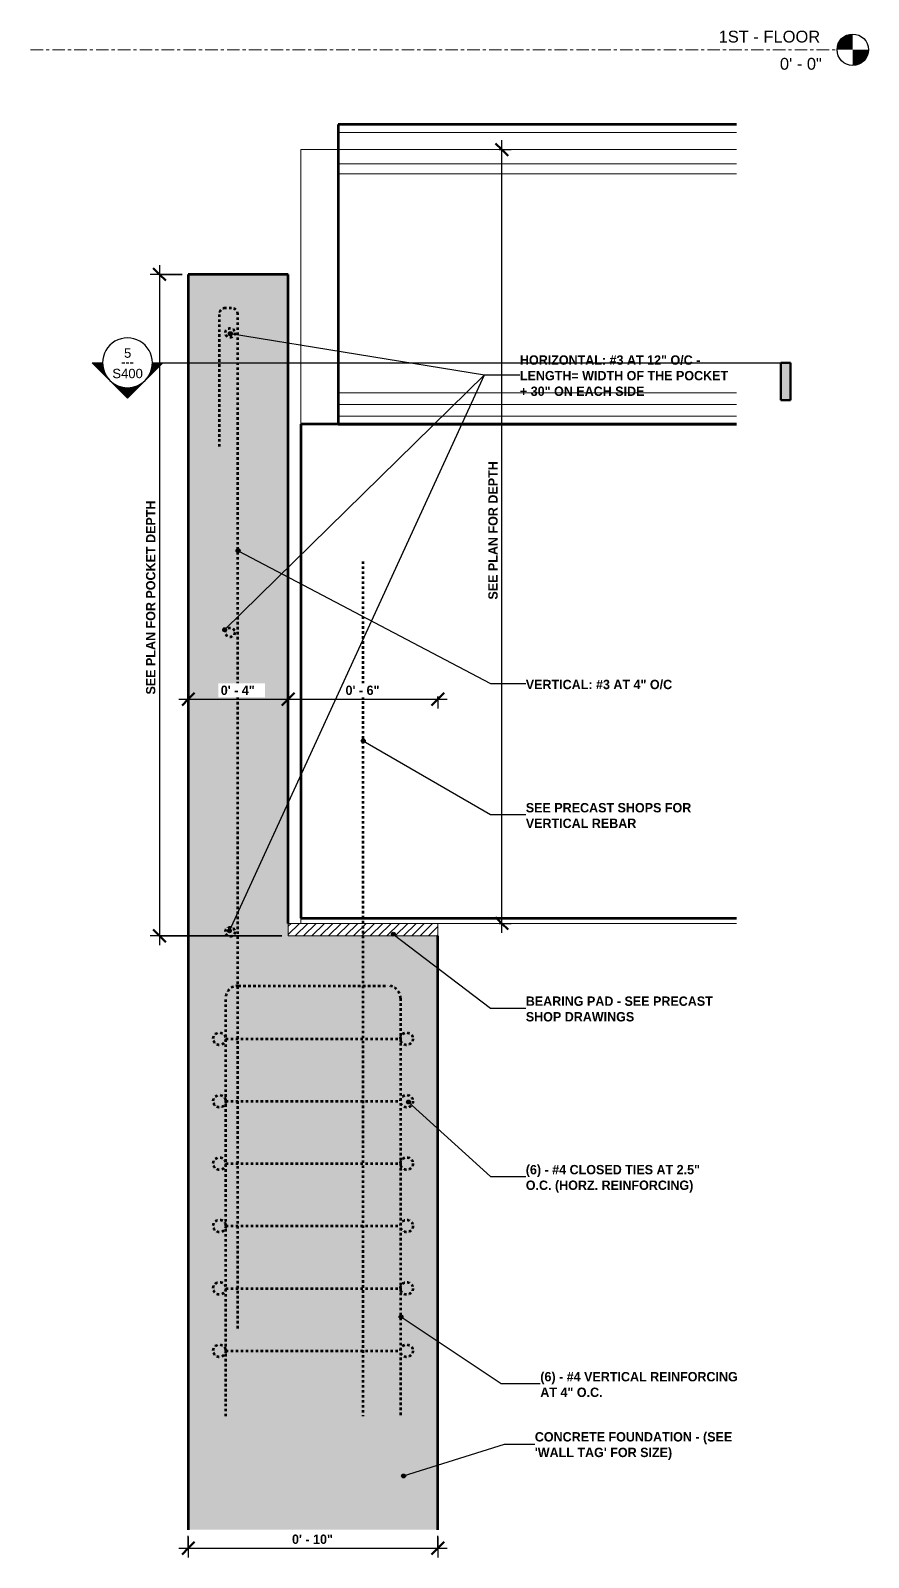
# Model space of a CAD drawing. Header units: inches. Extents: x -4071 to 5659, y -7640 to 11458.
# Drawn here: x 5587.3 to 5620.9, y -60.4 to 0.8 of the extents above; entities that cross this region are included whole.
import ezdxf

# ---------------------------------------------------------------- set-up
doc = ezdxf.new("R2010")
doc.units = ezdxf.units.IN
doc.header["$MEASUREMENT"] = 0
doc.linetypes.add('Dash 1_16_', pattern=[0.12499999999999999, 0.06249999999999999, -0.06249999999999999])
doc.linetypes.add('Grid Line 1_2_', pattern=[0.8749999999999999, 0.4999999999999999, -0.125, 0.125, -0.125])
for name, color, linetype, lineweight in [('A-ANNO-DIMS', 211, 'Continuous', 9), ('A-ANNO-DIMS-4', 211, 'Continuous', 9), ('A-ANNO-IDEN', 131, 'Continuous', 30), ('A-ANNO-NOTE', 131, 'Continuous', 30), ('A-DETL', 90, 'Continuous', 9), ('A-DETL-GENF', 92, 'Continuous', 9), ('A-DETL-THIN', 151, 'Continuous', 9), ('A-FLOR-LEVL', 51, 'Continuous', 9), ('A-WALL-PATT', 111, 'Continuous', 9), ('G-ANNO-SYMB', 111, 'Continuous', 30), ('S-BEAM', 12, 'Continuous', 9), ('S-FNDN', 32, 'Continuous', 18)]:
    doc.layers.add(name, color=color, linetype=linetype, lineweight=lineweight)
doc.styles.add('Arial_4', font='arial.ttf', dxfattribs={"height": 0.4724409448818895})
doc.styles.add('Arial_5', font='arial.ttf', dxfattribs={"height": 0.3749999999999999})
doc.styles.add('Century Gothic_3', font='', dxfattribs={"height": 0.3749999999999999})
doc.styles.add('Century Gothic_B_1', font='', dxfattribs={"height": 0.3749999999999999})
doc.styles.get('Century Gothic_3').set_extended_font_data('Century Gothic')
doc.styles.get('Century Gothic_B_1').set_extended_font_data('Century Gothic', bold=True)
doc.dimstyles.new('OD__1_4__Tol___1', dxfattribs={"dimscale": 12, "dimtxt": 0.3915631011440721, "dimasz": 0.04166666666666666, "dimexe": 0.03125, "dimexo": 0.02083333333333334, "dimgap": 0.005208333333333334, "dimtad": 1, "dimrnd": 0.25, "dimzin": 1, "dimdsep": 46, "dimlunit": 4, "dimtxsty": 'Century Gothic_B_1', "dimblk1": 'OBLIQUE', "dimblk2": 'OBLIQUE', "dimsah": 1, "dimcen": 0.09, "dimdle": 0.03125, "dimazin": 0, "dimtfac": 1, "dimtdec": 4, "dimtix": 1, "dimtmove": 0, "dimatfit": 3, "dimfxl": 1, "dimtvp": 1, "dimtfill": 1, "dimfrac": 2, "dimtolj": 1, "dimtzin": 0, "dimlwd": 30, "dimlwe": 30, "dimarcsym": 2})

# ---------------------------------------------------------------- blocks, each defined once
blk = doc.blocks.new('034100 - Precast Structural Concrete - Solid Plank - 12_-1881987-DETAIL - SECTION - BEAM POCKET')
at = {"layer": 'S-BEAM', "lineweight": 70}
for p, q in [((-12065.22128805995, -3.000000000000691), (-12081.18939611054, -3.000000000000527)), ((-12081.18939611054, -3.000000000000527), (-12081.18939611054, -15.00000000000027)), ((-12081.18939611054, -15.00000000000027), (-12065.22128805995, -15.00000000000044))]:
    blk.add_line(p, q, dxfattribs=at)
at = {"layer": 'S-BEAM', "color": 254}
for p, q in [((-12081.18744298554, -3.314960629921465), (-12065.22128805995, -3.314960629921629)), ((-12081.18744298554, -4.574803149606353), (-12065.22128805995, -4.574803149606518)), ((-12081.18744298554, -4.968503937007955), (-12065.22128805995, -4.968503937008118)), ((-12081.18744298554, -13.74015748032865), (-12065.22128805995, -13.74015748032881)), ((-12081.18939611054, -14.21259842520505), (-12065.22128805995, -14.21259842520521)), ((-12081.18744298554, -14.68503937008688), (-12065.22128805995, -14.68503937008704))]:
    blk.add_line(p, q, dxfattribs=at)
blk = doc.blocks.new('Level - Extremo inicial de nivel - Círculo-11789-DETAIL - SECTION - BEAM POCKET')
at = {"layer": 'A-FLOR-LEVL'}
h = blk.add_hatch(color=256, dxfattribs=at)
edge = h.paths.add_edge_path(flags=0)
edge.add_line((-12060.56159448186, 2.028666471529599e-15), (-12061.19151574171, 2.028666471529599e-15))
edge.add_arc((-12060.56159448186, -2.195351533363421e-16), 0.6299212598423763, 89.99999999999932, 179.9999999999992, ccw=False)
edge.add_line((-12060.56159448186, 0.6299212598425195), (-12060.56159448186, 1.998401444325282e-15))
h = blk.add_hatch(color=256, dxfattribs=at)
edge = h.paths.add_edge_path(flags=0)
edge.add_line((-12060.56159448186, -0.6299212598425195), (-12060.56159448186, -4.107825191113079e-15))
edge.add_line((-12060.56159448186, -4.080069615497449e-15), (-12059.93167322202, -4.080069615497449e-15))
edge.add_arc((-12060.56159448186, -2.498001805406602e-16), 0.6299212598423765, 269.9999999999998, 359.9999999999995, ccw=False)
at = {"layer": 'A-FLOR-LEVL', "lineweight": 30}
blk.add_circle((-12060.56159448186, 0), 0.6299212598423765, dxfattribs=at)
blk = doc.blocks.new('DIMBLOCK14-DETAIL - SECTION - BEAM POCKET')
at = {"layer": 'A-ANNO-DIMS-4', "lineweight": 30}
for p, q in [((5593.631204906878, -60.02990606295831), (5593.631204906878, -59.54078722260017)), ((5593.631204906878, -59.57203722260017), (5593.631204906878, -60.40490606295831)), ((5603.631204906878, -60.02990606295831), (5603.631204906878, -59.54078722260017)), ((5603.631204906878, -59.57203722260017), (5603.631204906878, -60.40490606295831)), ((5593.256204906878, -60.02990606295831), (5604.006204906878, -60.02990606295831))]:
    blk.add_line(p, q, dxfattribs=at)
at = {"layer": 'A-ANNO-DIMS-4', "lineweight": 50}
for p, q in [((5593.631204906878, -60.02990606295831), (5593.881204906878, -59.77990606295831)), ((5603.631204906878, -60.02990606295831), (5603.881204906878, -59.77990606295831)), ((5593.631204906878, -60.02990606295831), (5593.381204906878, -60.2799060629583)), ((5603.631204906878, -60.02990606295831), (5603.381204906878, -60.2799060629583))]:
    blk.add_line(p, q, dxfattribs=at)
at = {"layer": 'A-ANNO-DIMS-4', "color": 0, "lineweight": 30, "insert": (5597.785925831393, -59.48674617852261), "char_height": 0.3749999999999999, "width": 2.028669781165478, "attachment_point": 1, "line_spacing_factor": 0.984501511447953, "style": 'Century Gothic_B_1', "bg_fill": 3, "box_fill_scale": 1.25, "bg_fill_color": 256, "bg_fill_true_color": 13158600, "bg_fill_transparency": 0}
blk.add_mtext('0\' - 10"', dxfattribs=at)
blk = doc.blocks.new('_Oblique')
at = {"color": 0, "linetype": 'ByBlock', "lineweight": -2}
blk.add_line((-0.5, -0.5), (0.5, 0.5), dxfattribs=at)
blk = doc.blocks.new('DIMBLOCK15-DETAIL - SECTION - BEAM POCKET')
at = {"layer": 'A-ANNO-DIMS-4', "lineweight": 30}
for p, q in [((5606.197172028556, -35.3750000000002), (5606.197172028556, -3.625000000000065)), ((5606.093618637964, -4.000000000000065), (5606.572172028556, -4.000000000000065)), ((5606.197172028556, -4.000000000000065), (5606.093618637964, -4.000000000000065)), ((5606.093618637964, -35.0000000000002), (5606.572172028556, -35.0000000000002)), ((5606.197172028556, -35.0000000000002), (5606.093618637964, -35.0000000000002))]:
    blk.add_line(p, q, dxfattribs=at)
at = {"layer": 'A-ANNO-DIMS-4', "lineweight": 50}
for p, q in [((5606.197172028556, -4.000000000000065), (5605.947172028556, -3.750000000000065)), ((5606.197172028556, -4.000000000000065), (5606.447172028556, -4.250000000000066)), ((5606.197172028556, -35.0000000000002), (5605.947172028556, -34.7500000000002)), ((5606.197172028556, -35.0000000000002), (5606.447172028556, -35.25000000000021))]:
    blk.add_line(p, q, dxfattribs=at)
at = {"layer": 'A-ANNO-DIMS-4', "color": 0, "lineweight": 30, "insert": (5605.654012144121, -22.02962193913723), "char_height": 0.3749999999999999, "width": 6.07109265392904, "attachment_point": 1, "rotation": 90, "line_spacing_factor": 0.984501511447953, "style": 'Century Gothic_B_1', "bg_fill": 3, "box_fill_scale": 1.25, "bg_fill_color": 256, "bg_fill_true_color": 13158600, "bg_fill_transparency": 0}
blk.add_mtext('SEE PLAN FOR DEPTH', dxfattribs=at)
blk = doc.blocks.new('Detail View - 3_32_ x 3_8_-1738294-DETAIL - SECTION - BEAM POCKET')
at = {"layer": 'G-ANNO-SYMB', "lineweight": 9}
blk.add_hatch(color=256, dxfattribs=at).paths.add_polyline_path([(-12063.43747213611, -14.0449105914416), (-12063.43747213611, -12.5449105914416), (-12063.06247213611, -12.5449105914416), (-12063.06247213611, -14.0449105914416)], flags=0)
at = {"layer": 'G-ANNO-SYMB', "lineweight": 50}
for p, q in [((-12063.06247213611, -12.5449105914416), (-12063.43747213611, -12.5449105914416)), ((-12063.43747213611, -12.5449105914416), (-12063.43747213611, -14.0449105914416)), ((-12063.06247213611, -14.0449105914416), (-12063.06247213611, -12.5449105914416)), ((-12063.43747213611, -14.0449105914416), (-12063.06247213611, -14.0449105914416))]:
    blk.add_line(p, q, dxfattribs=at)
blk = doc.blocks.new('Detail View - Section Head - Filled-1738293-DETAIL - SECTION - BEAM POCKET')
at = {"layer": 'G-ANNO-SYMB', "lineweight": 9}
h = blk.add_hatch(color=256, dxfattribs=at)
edge = h.paths.add_edge_path(flags=0)
edge.add_arc((-12089.62675380912, -12.54491059144155), 1.001301482956478, 179.9999999999997, 222.0783950245955, ccw=False)
edge.add_line((-12090.62805529208, -12.54491059144154), (-12091.04096737149, -12.54491059144154))
edge.add_line((-12091.04096737149, -12.54491059144154), (-12090.3699483983, -13.21592956463475))
h = blk.add_hatch(color=256, dxfattribs=at)
edge = h.paths.add_edge_path(flags=0)
edge.add_line((-12088.88355921994, -13.21592956463476), (-12088.21254024675, -12.54491059144156))
edge.add_line((-12088.21254024675, -12.54491059144156), (-12088.62545232617, -12.54491059144156))
edge.add_arc((-12089.62675380912, -12.54491059144154), 1.001301482957014, 317.92160497538845, 359.9999999999994, ccw=False)
h = blk.add_hatch(color=256, dxfattribs=at)
edge = h.paths.add_edge_path(flags=0)
edge.add_line((-12090.33386059031, -13.25201737262809), (-12089.62675380912, -13.95912415381464))
edge.add_line((-12089.62675380912, -13.95912415381464), (-12089.62675380912, -13.54491059144155))
edge.add_arc((-12089.62675380912, -12.54491059144154), 1.000000000000169, 224.9999999999997, 270, ccw=False)
h = blk.add_hatch(color=256, dxfattribs=at)
edge = h.paths.add_edge_path(flags=0)
edge.add_arc((-12089.62675380912, -12.54491059144155), 0.9999999999999954, 269.99999999999966, 315.0000000000046, ccw=False)
edge.add_line((-12089.62675380912, -13.54491059144155), (-12089.62675380912, -13.95912415381464))
edge.add_line((-12089.62675380912, -13.95912415381464), (-12088.91964702794, -13.2520173726281))
at = {"layer": 'G-ANNO-SYMB'}
for p, q in [((-12090.3699483983, -13.21592956463475), (-12091.04096737149, -12.54491059144154)), ((-12091.04096737149, -12.54491059144154), (-12090.62805529208, -12.54491059144154)), ((-12088.21254024675, -12.54491059144156), (-12088.88355921994, -13.21592956463476)), ((-12088.62545232617, -12.54491059144156), (-12088.21254024675, -12.54491059144156)), ((-12089.62675380912, -13.95912415381464), (-12090.33386059031, -13.25201737262809)), ((-12088.91964702794, -13.2520173726281), (-12089.62675380912, -13.95912415381464)), ((-12089.62675380912, -13.54491059144155), (-12089.62675380912, -13.95912415381464)), ((-12089.62675380912, -13.95912415381464), (-12089.62675380912, -13.54491059144155))]:
    blk.add_line(p, q, dxfattribs=at)
for centre, radius, start, end in [((-12089.62805529208, -12.54491059144154), 0.9999999999999962, 359.9999999999996, 179.9999999999999), ((-12089.62805529208, -12.54491059144154), 0.9999999999999956, 179.9999999999999, 359.9999999999994), ((-12089.62675380912, -12.54491059144155), 1.001301482956478, 179.9999999999993, 222.0783950245951), ((-12089.62675380912, -12.54491059144154), 1.001301482957014, 317.9216049753881, 359.9999999999991), ((-12089.62675380912, -12.54491059144154), 1.000000000000169, 224.9999999999993, 269.9999999999996), ((-12089.62675380912, -12.54491059144155), 0.9999999999999954, 269.9999999999993, 315.0000000000042)]:
    blk.add_arc(centre, radius, start, end, dxfattribs=at)
blk = doc.blocks.new('DIMBLOCK16-DETAIL - SECTION - BEAM POCKET')
at = {"layer": 'A-ANNO-DIMS-4', "lineweight": 30}
for p, q in [((5593.256204906878, -26.01760583736576), (5597.631204906877, -26.01760583736576)), ((5593.631204906878, -25.91405244677248), (5593.631204906878, -26.39260583736576)), ((5593.631204906878, -26.01760583736576), (5593.631204906878, -25.91405244677248)), ((5597.631204906877, -25.91405244677248), (5597.631204906877, -26.39260583736576)), ((5597.631204906877, -26.01760583736576), (5597.631204906877, -25.91405244677248))]:
    blk.add_line(p, q, dxfattribs=at)
at = {"layer": 'A-ANNO-DIMS-4', "lineweight": 50}
for p, q in [((5593.631204906878, -26.01760583736576), (5593.381204906878, -26.26760583736576)), ((5593.631204906878, -26.01760583736576), (5593.881204906878, -25.76760583736575)), ((5597.631204906877, -26.01760583736576), (5597.381204906877, -26.26760583736576)), ((5597.631204906877, -26.01760583736576), (5597.881204906878, -25.76760583736575))]:
    blk.add_line(p, q, dxfattribs=at)
at = {"layer": 'A-ANNO-DIMS-4', "color": 0, "lineweight": 30, "insert": (5594.931985083407, -25.47444595293005), "char_height": 0.3749999999999999, "width": 1.678127576331737, "attachment_point": 1, "line_spacing_factor": 0.984501511447953, "style": 'Century Gothic_B_1', "bg_fill": 3, "box_fill_scale": 1.25, "bg_fill_color": 256, "bg_fill_true_color": 13158600, "bg_fill_transparency": 0}
blk.add_mtext('0\' - 4"', dxfattribs=at)
blk = doc.blocks.new('DIMBLOCK17-DETAIL - SECTION - BEAM POCKET')
at = {"layer": 'A-ANNO-DIMS-4', "lineweight": 50}
for p, q in [((5597.631204906877, -26.01760583736576), (5597.381204906877, -26.26760583736576)), ((5597.631204906877, -26.01760583736576), (5597.881204906878, -25.76760583736575)), ((5603.631204906878, -26.01760583736576), (5603.381204906878, -26.26760583736576)), ((5603.631204906878, -26.01760583736576), (5603.881204906878, -25.76760583736575))]:
    blk.add_line(p, q, dxfattribs=at)
at = {"layer": 'A-ANNO-DIMS-4', "lineweight": 30}
for p, q in [((5597.631204906877, -25.91405244677248), (5597.631204906877, -26.39260583736576)), ((5597.631204906877, -26.01760583736576), (5597.631204906877, -25.91405244677248)), ((5597.631204906877, -26.01760583736576), (5604.006204906878, -26.01760583736576)), ((5603.631204906878, -25.91405244677248), (5603.631204906878, -26.39260583736576)), ((5603.631204906878, -26.01760583736576), (5603.631204906878, -25.91405244677248))]:
    blk.add_line(p, q, dxfattribs=at)
at = {"layer": 'A-ANNO-DIMS-4', "color": 0, "lineweight": 30, "insert": (5599.931985083405, -25.47444595293005), "char_height": 0.3749999999999999, "width": 1.678127576331737, "attachment_point": 1, "line_spacing_factor": 0.984501511447953, "style": 'Century Gothic_B_1', "bg_fill": 3, "box_fill_scale": 1.25, "bg_fill_color": 256, "bg_fill_true_color": 13158600, "bg_fill_transparency": 0}
blk.add_mtext('0\' - 6"', dxfattribs=at)
blk = doc.blocks.new('DIMBLOCK18-DETAIL - SECTION - BEAM POCKET')
at = {"layer": 'A-ANNO-DIMS-4', "lineweight": 30}
for p, q in [((5593.381204906877, -9.000000000008823), (5592.103702013033, -9.000000000008823)), ((5592.478702013033, -8.625000000008823), (5592.478702013033, -35.87500000000019)), ((5592.478702013033, -9.000000000008823), (5593.381204906877, -9.000000000008823)), ((5597.381204906877, -35.50000000000019), (5592.103702013033, -35.50000000000019)), ((5592.478702013033, -35.50000000000019), (5597.381204906877, -35.50000000000019))]:
    blk.add_line(p, q, dxfattribs=at)
at = {"layer": 'A-ANNO-DIMS-4', "lineweight": 50}
for p, q in [((5592.478702013033, -9.000000000008823), (5592.228702013033, -8.750000000008823)), ((5592.478702013033, -9.000000000008823), (5592.728702013035, -9.250000000008823)), ((5592.478702013033, -35.50000000000019), (5592.228702013033, -35.25000000000019)), ((5592.478702013033, -35.50000000000019), (5592.728702013035, -35.7500000000002))]:
    blk.add_line(p, q, dxfattribs=at)
at = {"layer": 'A-ANNO-DIMS-4', "color": 0, "lineweight": 30, "insert": (5591.935542128598, -25.83311313983875), "char_height": 0.3749999999999999, "width": 8.599471535602191, "attachment_point": 1, "rotation": 90, "line_spacing_factor": 0.984501511447953, "style": 'Century Gothic_B_1', "bg_fill": 3, "box_fill_scale": 1.25, "bg_fill_color": 256, "bg_fill_true_color": 13158600, "bg_fill_transparency": 0}
blk.add_mtext('SEE PLAN FOR POCKET DEPTH', dxfattribs=at)

msp = doc.modelspace()

# ---------------------------------------------------------------- hatches: boundary and pattern name
at = {"layer": 'A-ANNO-IDEN'}
h = msp.add_hatch(color=256, dxfattribs=at)
edge = h.paths.add_edge_path(flags=0)
edge.add_arc((5602.257549493528, -57.1393128019191), 0.07812499999921024, 0, 360)
at = {"layer": 'A-ANNO-NOTE'}
h = msp.add_hatch(color=256, dxfattribs=at)
edge = h.paths.add_edge_path(flags=0)
edge.add_arc((5600.64259379655, -27.68451215333286), 0.0781250000016935, 0, 360)
h = msp.add_hatch(color=256, dxfattribs=at)
edge = h.paths.add_edge_path(flags=0)
edge.add_arc((5601.846354473237, -35.43451215333287), 0.0781249999981149, 0, 360)
h = msp.add_hatch(color=256, dxfattribs=at)
edge = h.paths.add_edge_path(flags=0)
edge.add_arc((5602.456819203904, -42.15776191607314), 0.07812500000125885, 0, 360)
h = msp.add_hatch(color=256, dxfattribs=at)
edge = h.paths.add_edge_path(flags=0)
edge.add_arc((5602.157065028725, -50.76429227876273), 0.07812500000165468, 0, 360)
at = {"layer": 'A-DETL-GENF'}
h = msp.add_hatch(dxfattribs=at)
h.set_pattern_fill('FP_236', style=0, pattern_type=2)
h.set_pattern_definition([(45, (5617.952601017421, -24.81), (-0.1668772003600252, 0.1668772003600252), [])])
h.paths.add_polyline_path([(5597.631204906878, -35.50000000000021), (5603.63120490688, -35.50000000000021), (5603.63120490688, -35.00000000000021), (5597.631204906878, -35.00000000000021)], flags=0)
at = {"layer": 'A-WALL-PATT'}
h = msp.add_hatch(dxfattribs=at)
h.set_pattern_fill('FP_235', color=256, style=0, pattern_type=2)
h.set_pattern_definition([(49.99999999999999, (5617.952601017421, -24.81), (1.148028564307118, -0.1004361266424487), [0.12, -1.32]), (355, (5617.952601017421, -24.81), (-0.2219156951356724, 1.203922515883996), [0.096, -1.056]), (100.451, (5618.048601017423, -24.819), (0.9252467225767852, 1.103135305554544), [0.102, -1.122]), (46.184, (5617.952601017421, -24.49), (1.707130785783387, -0.2645949361393669), [0.18, -1.98]), (96.63599999999998, (5618.094601017421, -24.512), (1.495941623928695, 1.558313080801666), [0.153, -1.683]), (351.184, (5617.952601017421, -24.49), (1.495482101342942, 1.55820899899946), [0.144, -1.584]), (21, (5618.112601017421, -24.57), (0.9553960062854138, -0.6444187079639151), [0.12, -1.32]), (326, (5618.112601017421, -24.57), (0.3895813774425377, 1.160561222146413), [0.096, -1.056]), (71.45100000000001, (5618.192601017421, -24.624), (1.344049626098019, 0.5162553656726242), [0.102, -1.122]), (37.50000000000001, (5617.952601017421, -24.81), (0.01953918837643581, 0.5330471087226627), [0.053, -0.99, 0.053, -1.019, -1.06]), (37.50000000000001, (5617.952601017421, -24.81), (0.01953918837643581, 0.5330471087226627), [-2.115, 0.053, -1.007]), (7.499999999999999, (5617.952601017421, -24.81), (0.4211919749292558, 0.6313781119544716), [0.053, -0.5579999999999999, 0.053, -0.966, -0.404]), (7.499999999999999, (5617.952601017421, -24.81), (0.4211919749292558, 0.6313781119544716), [-1.63, 0.053, -0.351]), (327.5, (5617.595601017421, -24.81), (0.854073902273976, -0.03663017136873448), [0.053, -0.347, 0.053, -1.195, -1.656]), (327.5, (5617.595601017421, -24.81), (0.854073902273976, -0.03663017136873448), [-1.648, 0.053, -1.603]), (317.5, (5617.435601017422, -24.81), (0.9329623306463858, 0.15964112751689), [0.053, -0.467, 0.053, -0.7759999999999999, -1.176]), (317.5, (5617.435601017422, -24.81), (0.9329623306463858, 0.15964112751689), [-1.349, 0.053, -1.123])])
h.paths.add_polyline_path([(5597.631204906878, -59.2934217678937), (5603.63120490688, -59.2934217678937), (5603.63120490688, -35.50000000000021), (5597.631204906878, -35.50000000000021), (5597.631204906878, -9.000000000008802), (5593.631204906878, -9.000000000008802), (5593.631204906878, -59.2934217678937), (5596.912912928979, -59.2934217678937)], flags=0)

# ---------------------------------------------------------------- linework, layer by layer
at = {"layer": 'A-ANNO-IDEN'}
for p, q in [((5602.257549493528, -57.1393128019191), (5606.301692828454, -55.86334604574146)), ((5606.301692828454, -55.86334604574146), (5607.518137464518, -55.86334604574146))]:
    msp.add_line(p, q, dxfattribs=at)
msp.add_circle((5602.257549493528, -57.1393128019191), 0.07812499999921024, dxfattribs=at)
at = {"layer": 'A-ANNO-NOTE'}
for p, q in [((5605.738745909279, -38.39374766221463), (5607.156140374253, -38.39374766221463)), ((5602.456819203904, -42.15776191607314), (5605.738745909279, -45.14374766221463)), ((5605.738745909279, -45.14374766221463), (5607.156140374253, -45.14374766221463)), ((5602.157065028725, -50.76429227876273), (5606.168753719352, -53.43931600473478)), ((5606.168753719352, -53.43931600473478), (5607.7379712901, -53.43931600473478))]:
    msp.add_line(p, q, dxfattribs=at)
for centre, radius in [((5600.64259379655, -27.68451215333286), 0.0781250000016935), ((5601.846354473237, -35.43451215333287), 0.0781249999981149), ((5602.456819203904, -42.15776191607314), 0.07812500000125885), ((5602.157065028725, -50.76429227876273), 0.07812500000165468)]:
    msp.add_circle(centre, radius, dxfattribs=at)
at = {"layer": 'A-DETL', "linetype": 'Dash 1_16_', "lineweight": 70}
for p, q in [((5595.367343230842, -10.35137707860267), (5595.117343230844, -10.35137707860267)), ((5594.867343230842, -10.60137707860267), (5594.867343230842, -16.00000000000881)), ((5595.617343230842, -51.22637707860266), (5595.617343230842, -10.60137707860267)), ((5600.631204906877, -20.50000000000019), (5600.631204906877, -54.75000000000018)), ((5595.631204906878, -37.50000000000019), (5601.631204906878, -37.50000000000019)), ((5595.131204906878, -54.75000000000018), (5595.131204906878, -38.00000000000019)), ((5602.131204906877, -38.00000000000018), (5602.131204906877, -54.75000000000018)), ((5595.131204906878, -39.62500000000023), (5602.131204906877, -39.62500000000025)), ((5595.131204906878, -42.12500000000022), (5602.131204906877, -42.12500000000025)), ((5595.131204906878, -44.62500000000022), (5602.131204906877, -44.62500000000024)), ((5595.131204906878, -47.12500000000019), (5602.131204906877, -47.12500000000022)), ((5595.131204906878, -49.62500000000014), (5602.131204906877, -49.62500000000016)), ((5595.131204906878, -52.12500000000015), (5602.131204906877, -52.12500000000017))]:
    msp.add_line(p, q, dxfattribs=at)
for centre, radius in [((5595.304843230839, -11.3420587016141), 0.1875), ((5595.304843230839, -23.3420587016141), 0.1875), ((5595.304843230839, -35.34205870161411), 0.1875), ((5594.881204906878, -39.62500000000022), 0.25), ((5602.381204906878, -39.62500000000023), 0.250000000001819), ((5594.881204906878, -42.12500000000021), 0.25), ((5602.381204906878, -42.12500000000023), 0.250000000001819), ((5594.881204906878, -44.62500000000021), 0.25), ((5602.381204906878, -44.62500000000022), 0.250000000001819), ((5594.881204906878, -47.12500000000018), 0.25), ((5602.381204906878, -47.1250000000002), 0.250000000001819), ((5594.881204906878, -49.62500000000014), 0.25), ((5602.381204906878, -49.62500000000014), 0.250000000001819), ((5594.881204906878, -52.12500000000014), 0.25), ((5602.381204906878, -52.12500000000015), 0.250000000001819)]:
    msp.add_circle(centre, radius, dxfattribs=at)
for centre, radius, start, end in [((5595.117343230844, -10.60137707860267), 0.25, 89.99999999999959, 180), ((5595.367343230842, -10.60137707860267), 0.25, 0, 90), ((5595.631204906878, -38.00000000000019), 0.5, 90, 180), ((5601.631204906878, -38.00000000000019), 0.5, 4.071109992273301e-13, 90.0000000000004)]:
    msp.add_arc(centre, radius, start, end, dxfattribs=at)
at = {"layer": 'A-DETL-THIN'}
for p, q in [((5603.631204906878, -35.0000000000002), (5597.631204906877, -35.0000000000002)), ((5597.631204906877, -35.0000000000002), (5597.631204906877, -35.50000000000019)), ((5603.631204906878, -35.50000000000019), (5603.631204906878, -35.0000000000002)), ((5597.631204906877, -35.50000000000019), (5603.631204906878, -35.50000000000019))]:
    msp.add_line(p, q, dxfattribs=at)
at = {"layer": 'A-FLOR-LEVL', "linetype": 'Grid Line 1_2_'}
msp.add_line((5587.308407418677, 0), (5619.629085275716, 0), dxfattribs=at)
at = {"layer": 'S-BEAM', "color": 254}
for p, q in [((5598.144984434452, -15.00000000000056), (5598.144984434452, -4.000000000000065)), ((5599.629251781877, -4.000000000000065), (5598.144984434452, -4.000000000000065)), ((5615.599312957467, -4.000000000000065), (5599.633158031878, -4.000000000000065)), ((5598.14498443445, -35.0000000000002), (5598.14498443445, -34.78687375044972)), ((5603.631204906878, -35.0000000000002), (5615.599312957469, -35.0000000000002))]:
    msp.add_line(p, q, dxfattribs=at)
at = {"layer": 'S-BEAM', "lineweight": 70}
for p, q in [((5598.14498443445, -15.00000000000056), (5598.14498443445, -34.78687375044972)), ((5615.599312957469, -15.00000000000056), (5598.14498443445, -15.00000000000056)), ((5598.14498443445, -34.78687375044972), (5615.599312957469, -34.78687375045099))]:
    msp.add_line(p, q, dxfattribs=at)
at = {"layer": 'S-FNDN', "lineweight": 70}
for p, q in [((5593.631204906878, -9.000000000008823), (5593.631204906878, -59.29342176789367)), ((5597.631204906877, -9.000000000008823), (5593.631204906878, -9.000000000008823)), ((5597.631204906877, -35.0000000000002), (5597.631204906877, -9.000000000008823)), ((5603.631204906878, -59.29342176789365), (5603.631204906878, -35.50000000000019))]:
    msp.add_line(p, q, dxfattribs=at)

# ---------------------------------------------------------------- block references
at = {"layer": 'A-FLOR-LEVL', "lineweight": 30}
msp.add_blockref('Level - Extremo inicial de nivel - Círculo-11789-DETAIL - SECTION - BEAM POCKET', (17680.82060101742, 0), dxfattribs=at)
at = {"layer": 'G-ANNO-SYMB'}
for name in ['Detail View - Section Head - Filled-1738293-DETAIL - SECTION - BEAM POCKET', 'Detail View - 3_32_ x 3_8_-1738294-DETAIL - SECTION - BEAM POCKET']:
    msp.add_blockref(name, (17680.82060101742, 0), dxfattribs=at)
at = {"layer": 'S-BEAM', "color": 254}
msp.add_blockref('034100 - Precast Structural Concrete - Solid Plank - 12_-1881987-DETAIL - SECTION - BEAM POCKET', (17680.82060101742, 0), dxfattribs=at)

# ---------------------------------------------------------------- texts
at = {"layer": 'A-ANNO-IDEN', "lineweight": 9, "char_height": 0.3749999999999999, "attachment_point": 1, "style": 'Century Gothic_B_1'}
for s, insert, width in [('CONCRETE FOUNDATION - (SEE', (5607.518137464518, -55.38398252868109), 9.557124999999997), ("'WALL TAG' FOR SIZE)", (5607.518137464518, -56.00898252868109), 6.362999999999998)]:
    msp.add_mtext(s, dxfattribs=dict(at, insert=insert, width=width))
at = {"layer": 'A-ANNO-NOTE', "lineweight": 9, "char_height": 0.3749999999999999, "attachment_point": 1, "style": 'Century Gothic_B_1'}
for s, insert, width in [('HORIZONTAL: #3 AT 12" O/C -', (5606.921326400696, -12.24389946259541), 9.039499999999997), ('LENGTH= WIDTH OF THE POCKET', (5606.921326400696, -12.86889946259541), 9.683374999999996), ('+ 30" ON EACH SIDE', (5606.921326400696, -13.49389946259541), 6.160999999999997), ('VERTICAL: #3 AT 4" O/C', (5607.156140374253, -25.24200525248492), 7.196249999999996), ('SEE PRECAST SHOPS FOR', (5607.156140374253, -30.17940682728807), 7.486624999999997), ('VERTICAL REBAR', (5607.156140374253, -30.80440682728807), 5.012124999999999), ('BEARING PAD - SEE PRECAST', (5607.156140374253, -37.92940682728807), 8.749124999999996), ('SHOP DRAWINGS', (5607.156140374253, -38.55440682728807), 5.302499999999998), ('(6) - #4 CLOSED TIES AT 2.5"', (5607.156140374253, -44.67940682728807), 8.395624999999997), ('O.C. (HORZ. REINFORCING)', (5607.156140374253, -45.30440682728807), 8.408249999999997), ('(6) - #4 VERTICAL REINFORCING', (5607.7379712901, -52.97497516980822), 9.759124999999996), ('AT 4" O.C.', (5607.7379712901, -53.59997516980821), 3.093124999999999)]:
    msp.add_mtext(s, dxfattribs=dict(at, insert=insert, width=width))
at = {"layer": 'A-FLOR-LEVL', "char_height": 0.4724409448818895, "attachment_point": 1, "style": 'Arial_4'}
for s, insert, width in [('1ST - FLOOR', (5614.883815838684, 0.762812959051201), 5.012124999999999), ('0\' - 0"', (5617.340151178647, -0.3266854918850532), 2.070499999999999)]:
    msp.add_mtext(s, dxfattribs=dict(at, insert=insert, width=width))
at = {"layer": 'G-ANNO-SYMB', "lineweight": 9, "char_height": 0.3749999999999999, "attachment_point": 1}
for s, insert, width, style in [('5', (5591.055473188475, -11.96538407226789), 0.3534999999999998, 'Arial_5'), ('S400', (5590.586969251468, -12.78356091349008), 1.489749999999999, 'Arial_5'), ('---', (5590.945001893195, -12.31982961032563), 0.6438749999999999, 'Century Gothic_3')]:
    msp.add_mtext(s, dxfattribs=dict(at, insert=insert, width=width, style=style))

# ---------------------------------------------------------------- next in the draw order: dimensions: what is measured, and where the dimension line sits
at = {"layer": 'A-ANNO-DIMS', "lineweight": 30}
dim = msp.add_linear_dim(base=(5606.197172028558, -4.000000000000066), p1=(5605.843618637964, -35.0000000000002), p2=(5605.843618637964, -4.000000000000065), angle=89.99999999999991, text='SEE PLAN FOR DEPTH', dimstyle='OD__1_4__Tol___1', override={"dimpost": '<>', "dimfxl": 31.00000000000014}, dxfattribs=at)
dim.commit()
dim.dimension.update_dxf_attribs({"geometry": 'DIMBLOCK15-DETAIL - SECTION - BEAM POCKET', "text_midpoint": (5605.937739668162, -19.50000000000172)})
for base, p1, p2, override, picture, middle in [((5597.631204906877, -26.01760583736576), (5593.631204906878, -25.66405244677248), (5597.631204906877, -25.66405244677248), {"dimpost": '<>', "dimfxl": 3.999999999998181}, 'DIMBLOCK16-DETAIL - SECTION - BEAM POCKET', (5595.631204906877, -25.75817347697046)), ((5603.631204906878, -60.02990606295831), (5593.631204906878, -59.32203722260017), (5603.631204906878, -59.32203722260017), {"dimpost": '<>', "dimfxl": 10}, 'DIMBLOCK14-DETAIL - SECTION - BEAM POCKET', (5598.631204906878, -59.77047370256302))]:
    dim = msp.add_linear_dim(base=base, p1=p1, p2=p2, dimstyle='OD__1_4__Tol___1', override=override, dxfattribs=at)
    dim.commit()
    dim.dimension.update_dxf_attribs({"geometry": picture, "text_midpoint": middle})

# ---------------------------------------------------------------- next in the draw order: linework, layer by layer
at = {"layer": 'A-ANNO-NOTE'}
for p, q in [((5605.503931935722, -13.02083872271882), (5606.921326400696, -13.02083872271882)), ((5605.503931935722, -13.02083872271882), (5606.921326400696, -13.02083872271882)), ((5605.503931935722, -13.02083872271882), (5606.921326400696, -13.02083872271882)), ((5605.738745909279, -25.39374766221463), (5607.156140374253, -25.39374766221463)), ((5600.64259379655, -27.68451215333286), (5605.738745909279, -30.64374766221463)), ((5605.738745909279, -30.64374766221463), (5607.156140374253, -30.64374766221463)), ((5601.846354473237, -35.43451215333287), (5605.738745909279, -38.39374766221463))]:
    msp.add_line(p, q, dxfattribs=at)
at = {"layer": 'G-ANNO-SYMB'}
msp.add_line((5592.193847208298, -12.54491059144156), (5617.383128881309, -12.5449105914416), dxfattribs=at)

# ---------------------------------------------------------------- next in the draw order: dimensions: what is measured, and where the dimension line sits
at = {"layer": 'A-ANNO-DIMS', "lineweight": 30}
dim = msp.add_linear_dim(base=(5603.631204906878, -26.01760583736576), p1=(5597.631204906877, -25.66405244677248), p2=(5603.631204906878, -25.66405244677248), dimstyle='OD__1_4__Tol___1', override={"dimpost": '<>', "dimfxl": 6.000000000001819}, dxfattribs=at)
dim.commit()
dim.dimension.update_dxf_attribs({"geometry": 'DIMBLOCK17-DETAIL - SECTION - BEAM POCKET', "text_midpoint": (5600.631204906877, -25.75817347697046)})

# ---------------------------------------------------------------- next in the draw order: dimensions: what is measured, and where the dimension line sits
dim = msp.add_linear_dim(base=(5592.478702013035, -35.50000000000021), p1=(5593.631204906877, -9.000000000008823), p2=(5597.631204906877, -35.50000000000019), angle=89.99999999999991, text='SEE PLAN FOR POCKET DEPTH', dimstyle='OD__1_4__Tol___1', override={"dimpost": '<>', "dimfxl": 26.80018656650626}, dxfattribs=at)
dim.commit()
dim.dimension.update_dxf_attribs({"geometry": 'DIMBLOCK18-DETAIL - SECTION - BEAM POCKET', "text_midpoint": (5592.219269652639, -22.2500000000061)})

# ---------------------------------------------------------------- next in the draw order: hatches: boundary and pattern name
at = {"layer": 'A-ANNO-NOTE'}
h = msp.add_hatch(color=256, dxfattribs=at)
edge = h.paths.add_edge_path(flags=0)
edge.add_arc((5595.316621514881, -11.37418893913002), 0.07812500000021694, 0, 360)
h = msp.add_hatch(color=256, dxfattribs=at)
edge = h.paths.add_edge_path(flags=0)
edge.add_arc((5595.625306239344, -20.06971956042588), 0.07812500000139141, 0, 360)
h = msp.add_hatch(color=256, dxfattribs=at)
edge = h.paths.add_edge_path(flags=0)
edge.add_arc((5595.086541882256, -23.23790450218103), 0.07812499999938217, 0, 360)
h = msp.add_hatch(color=256, dxfattribs=at)
edge = h.paths.add_edge_path(flags=0)
edge.add_arc((5595.280708186989, -35.29955017658945), 0.0781249999998663, 0, 360)

# ---------------------------------------------------------------- next in the draw order: linework, layer by layer
for p, q in [((5595.316621514881, -11.37418893913002), (5605.503931935722, -13.02083872271882)), ((5595.086541882256, -23.23790450218103), (5605.503931935722, -13.02083872271882)), ((5595.280708186989, -35.29955017658945), (5605.503931935722, -13.02083872271882)), ((5595.625306239344, -20.06971956042588), (5605.738745909279, -25.39374766221463))]:
    msp.add_line(p, q, dxfattribs=at)
for centre, radius in [((5595.316621514881, -11.37418893913002), 0.07812500000021694), ((5595.625306239344, -20.06971956042588), 0.07812500000139141), ((5595.086541882256, -23.23790450218103), 0.07812499999938217), ((5595.280708186989, -35.29955017658945), 0.0781249999998663)]:
    msp.add_circle(centre, radius, dxfattribs=at)

doc.saveas('drawing.dxf')
